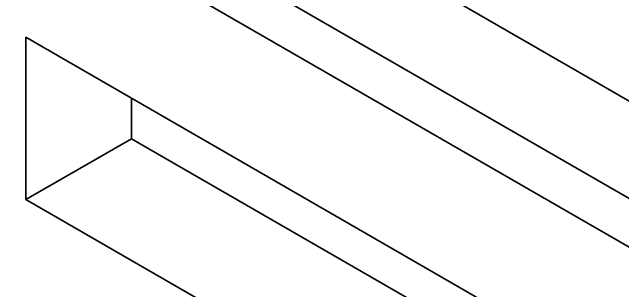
# Model space of a CAD drawing. Header units: millimetres. Extents: x -70 to 70, y -99 to 99.
# Drawn here: x 27.29 to 33.42, y -11.49 to -8.69 of the extents above; entities that cross this region are included whole.
import ezdxf

# ---------------------------------------------------------------- set-up
doc = ezdxf.new("R2010")
doc.units = ezdxf.units.MM
doc.layers.add('粗实线层', color=7, linetype='Continuous', lineweight=35)

msp = doc.modelspace()

# ---------------------------------------------------------------- linework, layer by layer
at = {"layer": '粗实线层', "color": 7, "lineweight": 35, "ltscale": 0.3575}
for p, q in [((38.1748, -12.2861), (27.9925, -6.4073)), ((37.6799, -12.9801), (26.7904, -6.6931)), ((37.4677, -13.3475), (26.5783, -7.0605)), ((27.4268, -10.5715), (27.4268, -8.9385)), ((27.4268, -8.9385), (36.6192, -14.2457)), ((28.4875, -9.9591), (28.4875, -9.5508)), ((27.4268, -10.5715), (28.4875, -9.9591)), ((36.6192, -14.6539), (28.4875, -9.9591)), ((36.6192, -15.8787), (27.4268, -10.5715))]:
    msp.add_line(p, q, dxfattribs=at)

doc.saveas('drawing.dxf')
